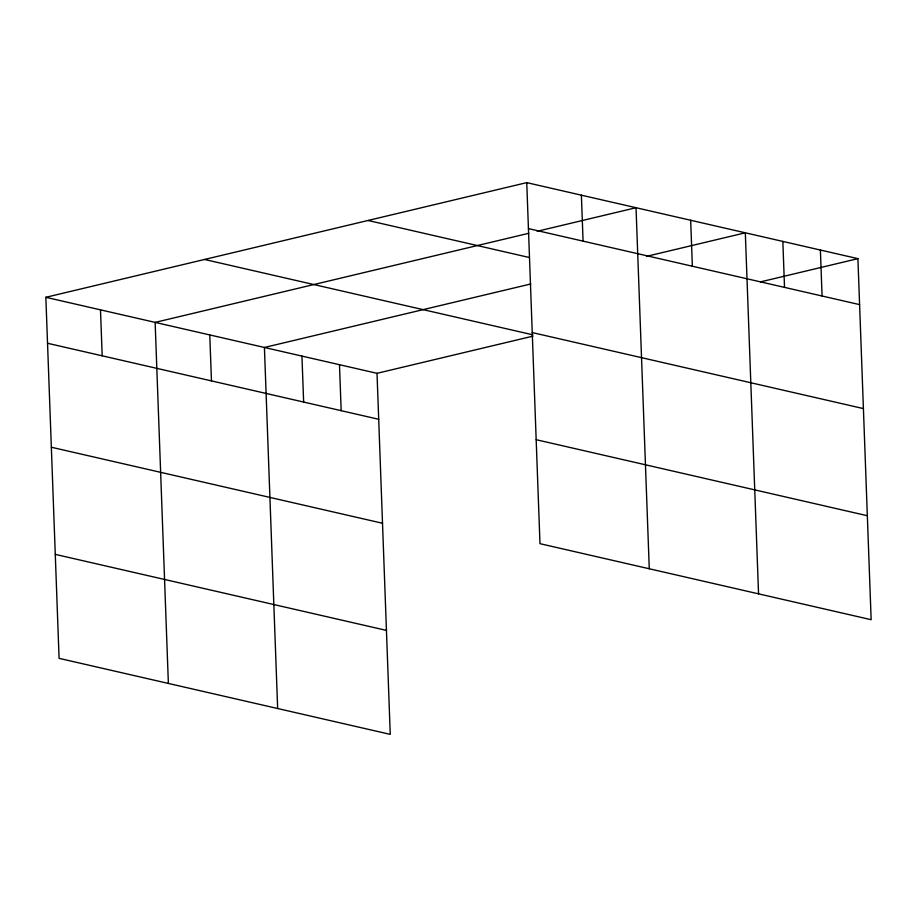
<?xml version="1.0" encoding="UTF-8"?>
<svg xmlns="http://www.w3.org/2000/svg" width="917" height="917" viewBox="0 0 917 917"><rect width="100%" height="100%" fill="white"/><g stroke="black" fill="none" stroke-linecap="round" stroke-linejoin="round"><path stroke-width="1.38" d="M45.85 297.303L377.013 373.322L390.252 734.368L59.089 658.349L45.85 297.303L526.748 182.632L857.911 258.651L871.15 619.697L539.987 543.678L526.748 182.632M528.845 233.273L155.133 322.394L168.373 683.44M537.19 231.29L636.031 207.723L649.27 568.758M530.76 283.972L264.417 347.474L277.656 708.52M646.474 256.37L745.315 232.803L758.554 593.849M377.013 373.322L532.926 336.149M760.468 281.886L857.911 258.651M528.433 228.597L859.596 304.616M368.049 220.47L529.247 257.482M532.25 332.573L863.413 408.592M204.548 259.465L532.926 334.843M536.17 439.702L867.333 515.721M47.535 343.267L378.698 419.287M51.352 447.244L382.515 523.263M55.272 554.372L386.435 630.392M820.383 250.032L822.068 295.996M782.843 241.423L784.528 287.388M690.673 220.263L692.358 266.228M581.389 195.172L583.074 241.137M339.485 364.714L341.17 410.667M301.945 356.094L303.642 402.059M209.775 334.934L211.46 380.899M100.492 309.843L102.177 355.807"/></g></svg>
